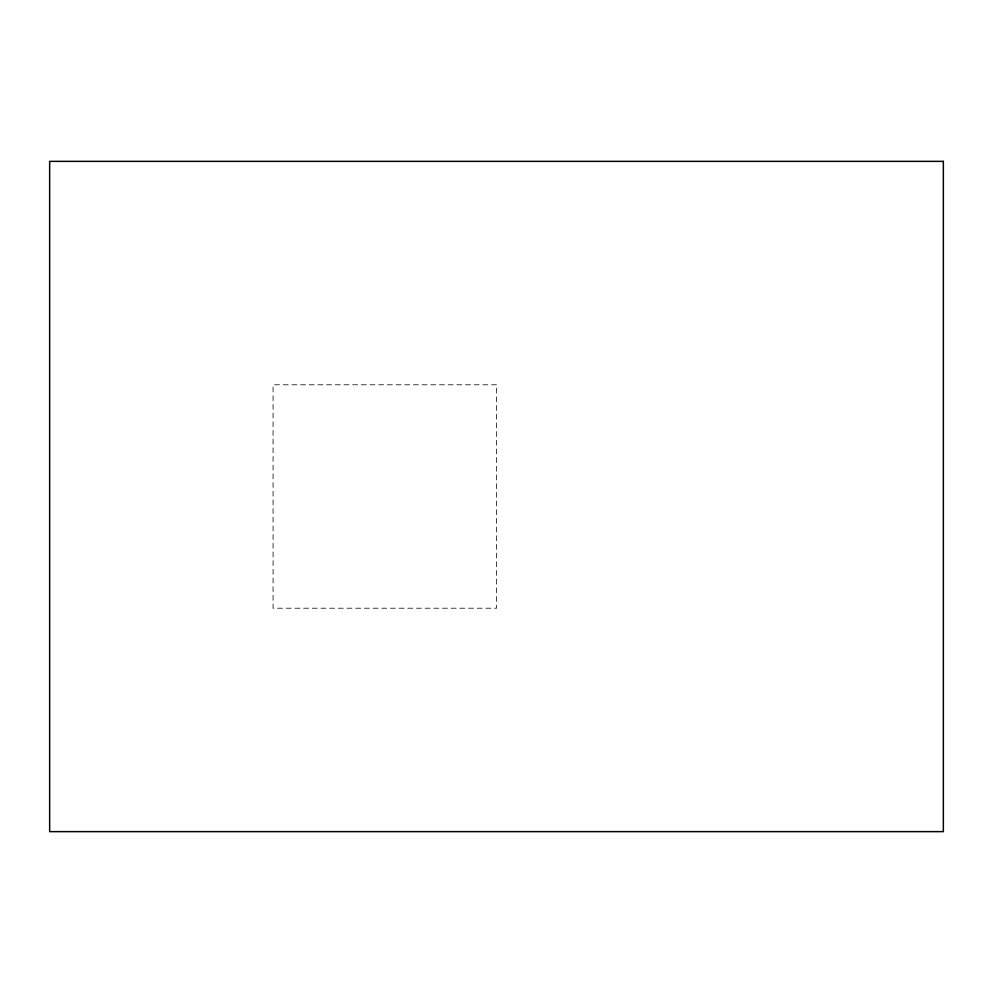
<?xml version="1.0" encoding="UTF-8"?>
<svg xmlns="http://www.w3.org/2000/svg" width="993" height="993" viewBox="0 0 993 993"><rect width="100%" height="100%" fill="white"/><g stroke="black" fill="none" stroke-linecap="round" stroke-linejoin="round"><path stroke-width="0.74" stroke-dasharray="4.96 3.72" d="M496.5 384.787L273.075 384.787L273.075 608.212L496.5 608.212L496.5 384.787"/><path stroke-width="1.49" d="M943.35 161.362L49.65 161.362L49.65 831.637L943.35 831.637L943.35 161.362"/></g></svg>
